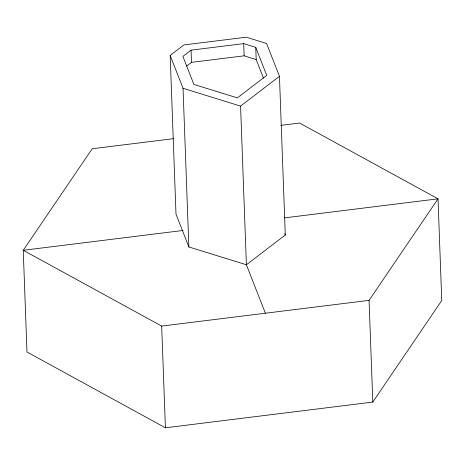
<?xml version="1.0" encoding="UTF-8"?>
<svg xmlns="http://www.w3.org/2000/svg" width="465" height="465" viewBox="0 0 465 465"><rect width="100%" height="100%" fill="white"/><g stroke="black" fill="none" stroke-linecap="round" stroke-linejoin="round"><path stroke-width="0.7" d="M173.573 138.669L92.204 148.759L23.25 250.286L26.982 351.999L165.412 427.8L372.796 402.068L369.065 300.355L438.018 198.828L299.588 123.033L280.866 125.352M372.796 402.068L441.75 300.541L438.018 198.828L284.644 217.858M170.178 55.445L183.89 44.942L246.299 37.2L266.59 43.483L279.459 76.324L285.278 234.999L246.392 264.777L188.86 246.962L175.997 214.121L170.178 55.445L183.041 88.286L188.86 246.962M191.051 50.156L182.902 56.393L193.882 84.415L237.353 97.877L266.73 75.377L255.75 47.354L243.695 43.623L191.051 50.156L191.499 62.362L186.61 66.106M246.392 264.777L240.574 106.107L279.459 76.324M191.499 62.362L244.142 55.829L256.198 59.561L263.521 78.242M183.111 230.454L23.25 250.286L161.681 326.087L369.065 300.355M183.041 88.286L240.574 106.107M284.749 233.657L285.278 234.999M246.165 264.19L265.376 313.224M255.75 47.354L256.198 59.561M243.695 43.623L244.142 55.829M161.681 326.087L165.412 427.8"/></g></svg>
